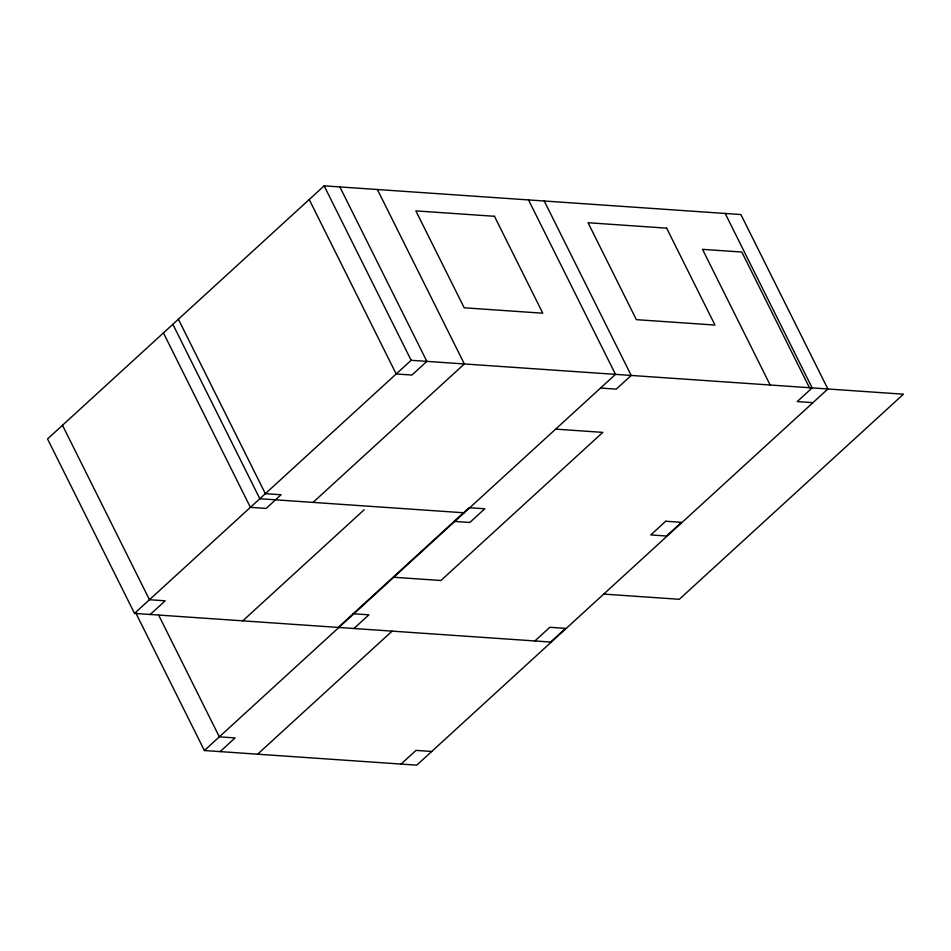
<?xml version="1.0" encoding="UTF-8"?>
<svg xmlns="http://www.w3.org/2000/svg" width="951" height="951" viewBox="0 0 951 951"><rect width="100%" height="100%" fill="white"/><g stroke="black" fill="none" stroke-linecap="round" stroke-linejoin="round"><path stroke-width="1.43" d="M135.874 613.086L204.394 750.529L416.776 765.151L827.881 388.995L740.9 214.546L324.16 185.849L47.55 438.946L134.519 613.395L551.271 642.091M134.519 613.395L411.129 360.298L903.45 394.19L679.299 599.296L603.73 594.09M150.246 614.477L165.189 600.806L149.473 599.724L62.493 425.275M313.045 502.401L464.35 363.96L377.381 189.511M242.767 620.848L364.174 509.748M338.235 627.422L469.069 507.703L484.784 508.785L469.842 522.468L454.114 521.386M204.394 750.529L615.499 374.361L528.518 199.924M353.95 628.504L368.893 614.833L353.178 613.752M220.121 751.611L235.063 737.928L219.336 736.847L158.722 615.273M257.614 754.191L392.109 631.131M534.89 640.962L549.844 627.291L565.56 628.373L550.617 642.044M401.06 764.069L416.003 750.398L431.718 751.48M600.545 388.044L616.272 389.125L631.214 375.443L544.245 201.006M812.939 402.665L797.211 401.584L812.154 387.913L725.185 213.464M555.646 429.127L602.803 432.372L440.919 580.502L393.762 577.257M464.195 512.803L259.825 498.74L172.856 324.291M809.456 387.723L741.816 252.039L702.516 249.34L770.155 385.012M339.876 186.931L426.856 361.38L411.914 375.051L396.187 373.969L309.218 199.52M324.16 185.849L411.129 360.298M178.384 319.239L265.353 493.676L281.08 494.758L266.137 508.44L250.41 507.358L163.441 332.909M665.724 521.243L650.781 534.926L666.508 536.007L681.451 522.337L665.724 521.243M494.461 216.293L415.86 210.884L464.183 307.791L542.783 313.212L494.461 216.293M666.651 228.157L588.051 222.736L636.362 319.655L714.962 325.064L666.651 228.157"/></g></svg>
